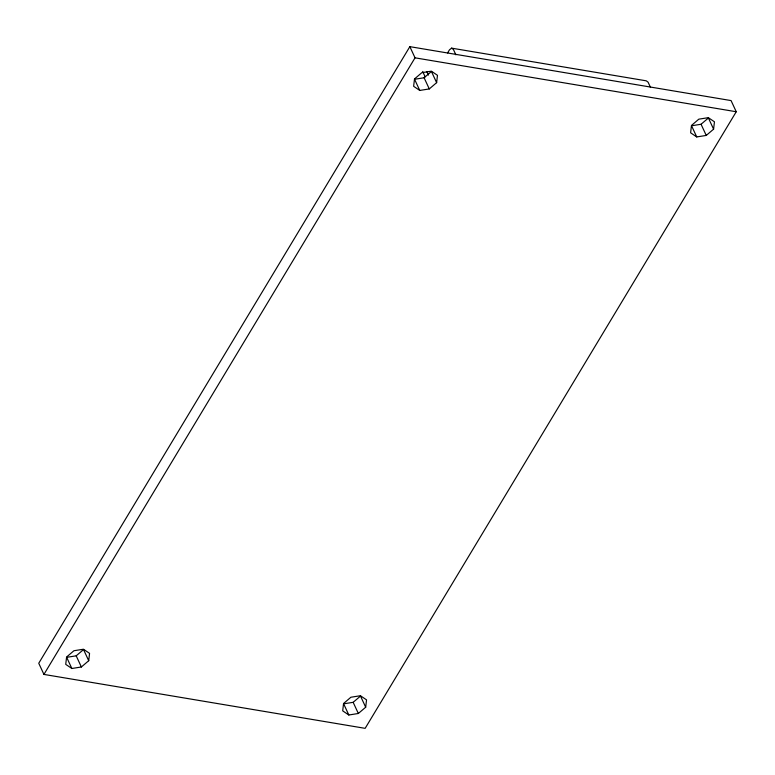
<?xml version="1.0" encoding="UTF-8"?>
<svg xmlns="http://www.w3.org/2000/svg" width="775" height="775" viewBox="0 0 775 775"><rect width="100%" height="100%" fill="white"/><g stroke="black" fill="none" stroke-linecap="round" stroke-linejoin="round"><path stroke-width="1.16" d="M88.718 660.717L89.571 653.364L83.448 649.227L73.935 650.738L66.592 657.006L65.73 664.359L71.852 668.496L81.375 666.984L88.718 660.717L83.526 649.557L76.192 655.824L66.669 657.336L71.852 668.496M436.625 82.663L437.478 75.301L431.355 71.174L421.842 72.676L414.499 78.943L413.637 86.306L419.759 90.442L429.282 88.931L436.625 82.663L431.442 71.494L424.099 77.762L414.577 79.273L419.759 90.442M365.684 707.217L366.546 699.864L360.423 695.727L350.901 697.238L343.558 703.506L342.705 710.859L348.827 714.996L358.341 713.484L365.684 707.217L360.501 696.057L353.158 702.324L343.645 703.826L348.827 714.996M713.591 129.163L714.453 121.801L708.331 117.664L698.808 119.176L691.474 125.443L690.612 132.806L696.735 136.933L706.248 135.431L713.591 129.163L708.408 117.994L701.065 124.262L691.552 125.773L696.735 136.933M409.849 46.655L38.75 663.255L43.933 674.415L365.151 728.345L736.25 111.745L731.067 100.585L409.849 46.655L415.032 57.825L736.25 111.745M43.933 674.415L415.032 57.825M447.601 52.923L449.461 49.842L451.573 48.137L646.253 80.823L648.074 82.16L650.554 87.497M451.573 48.137L453.404 49.474L455.884 54.812M701.065 124.262L706.248 135.431M426.918 71.843L428.43 75.078M422.656 71.436L425.136 76.773M424.099 77.762L429.282 88.931M353.158 702.324L358.341 713.484M76.192 655.824L81.375 666.984"/></g></svg>
